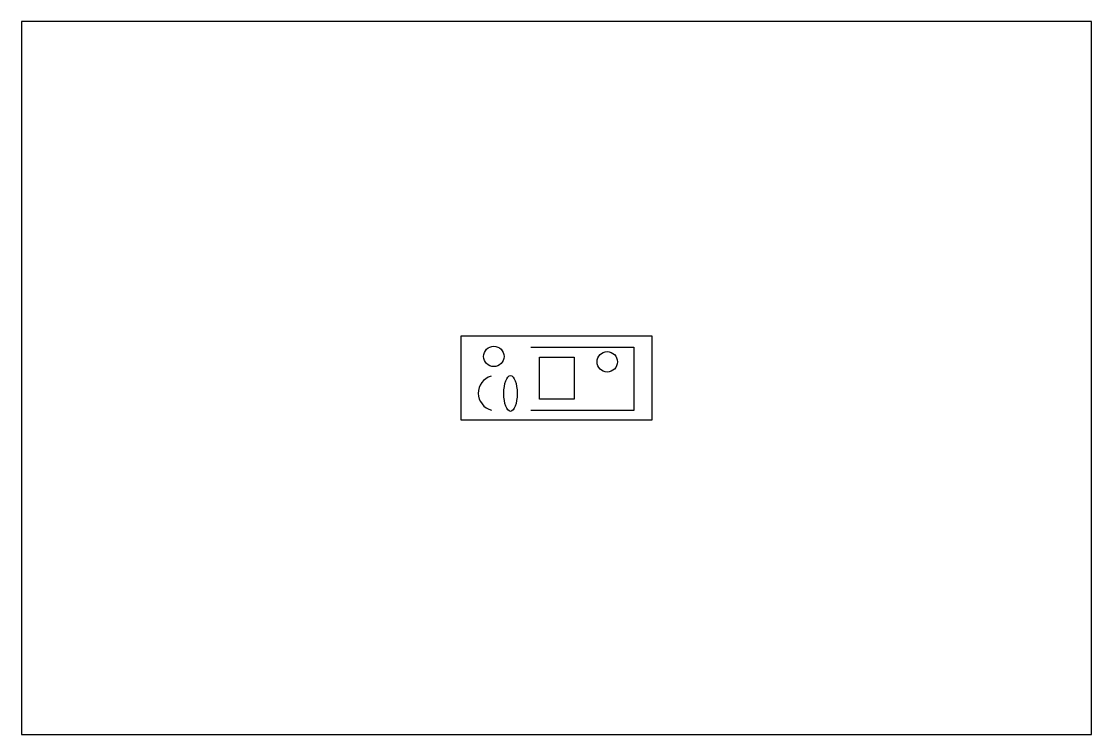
# Model space of a CAD drawing. Header units: millimetres. Extents: x -308 to 442, y -221 to 279.
import ezdxf

# ---------------------------------------------------------------- set-up
doc = ezdxf.new("R2010")
doc.units = ezdxf.units.MM
for name, color, linetype in [('Contour', 130, 'Continuous'), ('External', 10, 'Continuous'), ('Fill', 90, 'Continuous')]:
    doc.layers.add(name, color=color, linetype=linetype)

msp = doc.modelspace()

# ---------------------------------------------------------------- linework, layer by layer
at = {"layer": 'border'}
msp.add_lwpolyline([(-308, -220.75), (442, -220.75), (442, 279.25), (-308, 279.25), (-308, -220.75)], close=True, dxfattribs=at)
at = {"layer": 'Contour'}
msp.add_lwpolyline([(48.91, 50.75), (121.16, 50.75), (121.16, 6.48), (48.91, 6.48)], dxfattribs=at)
msp.add_lwpolyline([(55.11, 43.87), (79.28, 43.87), (79.28, 14.47), (55.11, 14.47)], close=True, dxfattribs=at)
msp.add_arc((24.52, 18.63), 12.33, 105.94738, 255.37794, dxfattribs=at)
at = {"layer": 'External'}
for p, q in [((134, 58.5), (0, 58.5)), ((0, 58.5), (0, 0)), ((134, 0), (134, 58.5)), ((0, 0), (134, 0))]:
    msp.add_line(p, q, dxfattribs=at)
at = {"layer": 'Fill'}
for centre in [(23.06, 44.38), (102.55, 40.59)]:
    msp.add_circle(centre, 7.15, dxfattribs=at)
msp.add_ellipse((34.76, 18.39), major_axis=(0, -12.52), ratio=0.373397, dxfattribs=at)

doc.saveas('drawing.dxf')
